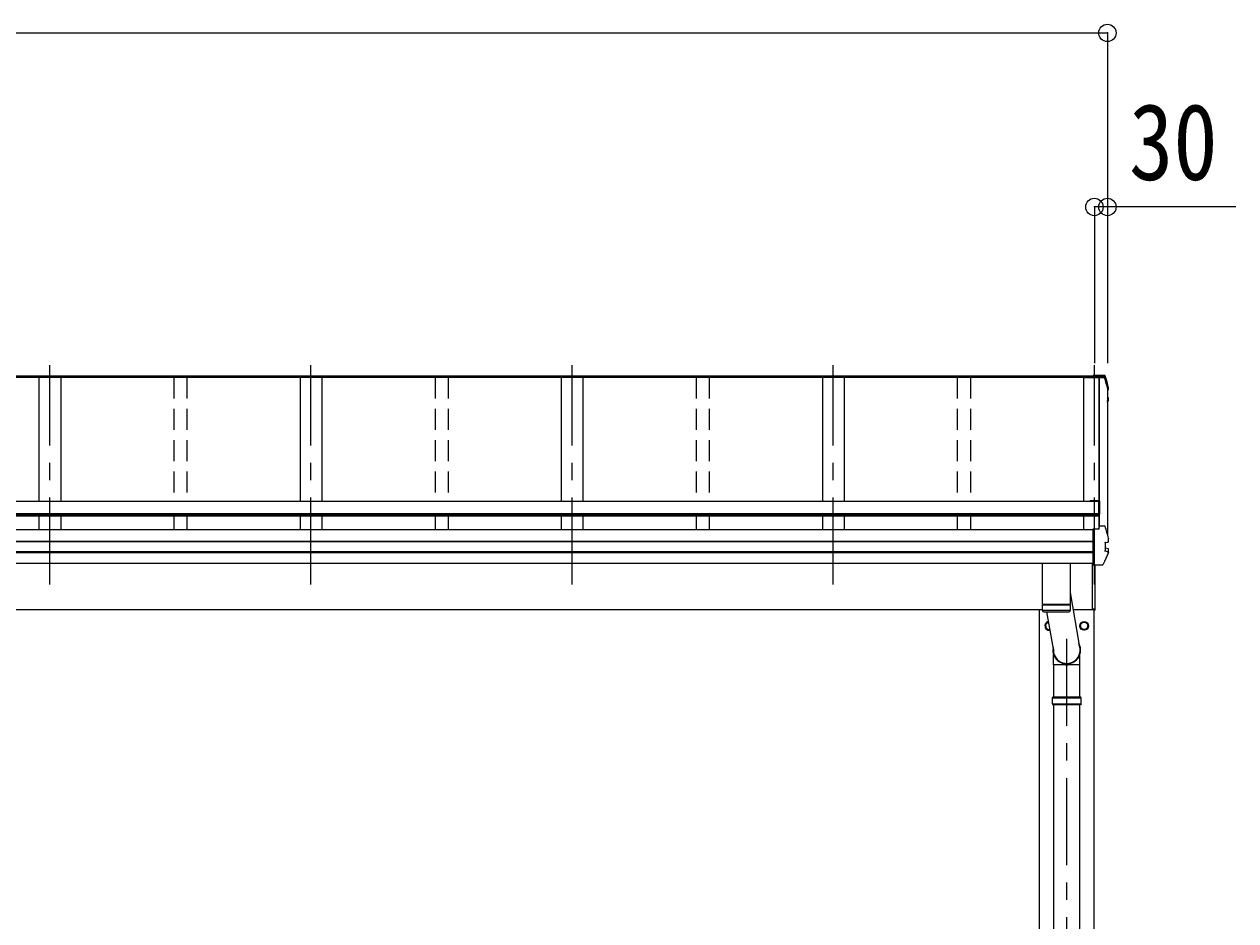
# Model space of a CAD drawing. Units: millimetres at full size, sheet at 1:40; details may follow other scales. Extents: x -11243 to 11243, y -7760 to 7760.
# Drawn here: x -4685 to -1901, y -2629 to -569 of the extents above; entities that cross this region are included whole.
import ezdxf
from ezdxf.enums import TextEntityAlignment as Align

# ---------------------------------------------------------------- set-up
doc = ezdxf.new("R2010")
doc.units = ezdxf.units.MM
doc.header["$LTSCALE"] = 40
doc.header["$PDMODE"] = 32
doc.header["$PDSIZE"] = 40
doc.linetypes.add('CHAIN1', pattern=[8, 5, -1, 1, -1])
doc.linetypes.add('DASHED1', pattern=[1.8, 1.2, -0.6])
doc.layers.add('0-3_ELV2', color=7, linetype='Continuous', lineweight=9)
doc.layers.add('0-6_OTH_LINE', color=6, linetype='Continuous', lineweight=9)
doc.styles.add('ＭＳ ゴシック', font='')
doc.styles.get('ＭＳ ゴシック').set_extended_font_data('MS Gothic')

msp = doc.modelspace()

# ---------------------------------------------------------------- linework, layer by layer
at = {"layer": '0-3_ELV2', "color": 6}
for p, q in [((-2195.74, -589.02), (-2195.74, -1348.02)), ((-2225.74, -989.02), (-2225.74, -1348.02)), ((-2195.74, -989.02), (-2195.74, -1348.02)), ((-1900.86, -989.02), (-2195.74, -989.02))]:
    msp.add_line(p, q, dxfattribs=at)
at = {"layer": '0-3_ELV2', "color": 5, "linetype": 'CHAIN1'}
for p, q in [((-4625.74, -1856.85), (-4625.74, -1352.67)), ((-4025.74, -1856.85), (-4025.74, -1352.67)), ((-3425.74, -1856.85), (-3425.74, -1352.67)), ((-2825.74, -1856.85), (-2825.74, -1352.67)), ((-2225.74, -1856.85), (-2225.74, -1352.67)), ((-2289.24, -5381.38), (-2289.24, -1945.82))]:
    msp.add_line(p, q, dxfattribs=at)
at = {"layer": '0-3_ELV2', "color": 4}
for p, q in [((-2225.74, -1380.3), (-8225.74, -1380.3)), ((-2225.74, -1381.19), (-8225.74, -1381.19)), ((-2228.74, -1378.02), (-8222.74, -1378.02)), ((-4650.74, -1381.11), (-4650.74, -1665.38)), ((-4600.74, -1381.11), (-4600.74, -1665.38)), ((-4050.74, -1381.11), (-4050.74, -1665.38)), ((-4000.74, -1381.11), (-4000.74, -1665.38)), ((-3450.74, -1381.11), (-3450.74, -1665.38)), ((-3400.74, -1381.11), (-3400.74, -1665.38)), ((-2850.74, -1381.11), (-2850.74, -1665.38)), ((-2800.74, -1381.11), (-2800.74, -1665.38)), ((-2250.74, -1381.11), (-2250.74, -1665.38)), ((-2250.74, -1381.2), (-2202.3, -1381.2)), ((-2203.74, -1375.94), (-2228.74, -1375.94)), ((-2228.74, -1380.3), (-2228.74, -1375.94)), ((-2228.74, -1378.47), (-2214.54, -1378.47)), ((-2225.74, -1380.96), (-2214.92, -1380.96)), ((-2215.44, -1381.2), (-2215.44, -1728.49)), ((-2214.54, -1378.47), (-2214.92, -1380.96)), ((-2214.84, -1381.2), (-2214.84, -1724.54)), ((-2214.54, -1379.56), (-2214.77, -1381.05)), ((-2214.77, -1381.05), (-2214.77, -1380.7)), ((-2214.77, -1381.05), (-2202.35, -1381.05)), ((-2214.54, -1379.56), (-2214.54, -1378.47)), ((-2202.49, -1379.56), (-2214.54, -1379.56)), ((-2203.74, -1375.95), (-2203.74, -1375.94)), ((-2203.74, -1375.94), (-2203.74, -1375.94)), ((-2195.74, -1404.57), (-2195.74, -1741.34)), ((-2195.74, -1407.52), (-2195.05, -1407.38)), ((-2195.74, -1407.87), (-2194.97, -1407.72)), ((-2194.48, -1409.15), (-2195.74, -1409.39)), ((-2193.42, -1407.87), (-2193.42, -1403.82)), ((-2195.74, -1427.27), (-2194.91, -1427.38)), ((-2195.74, -1431.37), (-2194.37, -1431.63)), ((-2195.74, -1432.89), (-2194.9, -1433.05)), ((-2194.9, -1427.38), (-2194.91, -1427.38)), ((-2193.32, -1432.9), (-2193.32, -1428.84)), ((-2215.64, -1665.51), (-8235.84, -1665.51)), ((-2235.64, -1663.35), (-2215.64, -1663.35)), ((-2235.64, -1663.35), (-2235.64, -1665.51)), ((-2235.64, -1664.89), (-2215.64, -1664.89)), ((-2215.64, -1699.4), (-2215.64, -1664.89)), ((-2213.64, -1665.35), (-2213.64, -1694.81)), ((-2215.64, -1694.54), (-8235.84, -1694.54)), ((-2215.64, -1696.29), (-8235.84, -1696.29)), ((-2215.64, -1694.81), (-2213.64, -1694.81)), ((-2215.64, -1699.4), (-8235.84, -1699.4)), ((-4650.74, -1699.4), (-4650.74, -1731.02)), ((-4600.74, -1699.4), (-4600.74, -1731.02)), ((-4050.74, -1699.4), (-4050.74, -1731.02)), ((-4000.74, -1699.4), (-4000.74, -1731.02)), ((-3450.74, -1699.4), (-3450.74, -1731.02)), ((-3400.74, -1699.4), (-3400.74, -1731.02)), ((-2850.74, -1699.4), (-2850.74, -1731.02)), ((-2800.74, -1699.4), (-2800.74, -1731.02)), ((-2250.74, -1699.4), (-2250.74, -1730.88)), ((-2215.49, -1728.84), (-2214.77, -1724.06)), ((-2215.48, -1728.84), (-2214.92, -1725.16)), ((-2214.92, -1728.84), (-2214.92, -1725.16)), ((-2214.77, -1723.71), (-2214.54, -1722.22)), ((-2214.77, -1723.71), (-2214.77, -1724.06)), ((-2202.49, -1722.22), (-2214.54, -1722.22)), ((-2228.74, -1731.02), (-8222.74, -1731.02)), ((-2228.74, -1729.16), (-2228.74, -1728.84)), ((-2228.74, -1730.46), (-2228.74, -1729.16)), ((-2228.74, -1810.39), (-2228.74, -1730.46)), ((-2193.42, -1757.92), (-2193.42, -1750.53)), ((-2228.74, -1757.54), (-8222.74, -1757.54)), ((-2228.74, -1758.44), (-8222.74, -1758.44)), ((-2201.31, -1760.16), (-2195.05, -1759.39)), ((-2201.31, -1760.16), (-2201.31, -1760.16)), ((-2194.91, -1781.67), (-2201.31, -1779.98)), ((-2201.31, -1779.98), (-2201.31, -1779.98)), ((-2200.74, -1760.29), (-2200.74, -1779.51)), ((-2194.37, -1774.29), (-2200.33, -1773.14)), ((-2195.05, -1759.39), (-2195.05, -1759.39)), ((-2193.32, -1782.96), (-2193.32, -1775.56)), ((-2228.74, -1781.66), (-8222.74, -1781.66)), ((-2228.74, -1783.58), (-8222.74, -1783.58)), ((-2228.74, -1808.62), (-8222.74, -1808.62)), ((-2230.74, -1808.62), (-2230.74, -1913.45)), ((-2194.91, -1781.67), (-2194.9, -1781.67)), ((-2228.74, -1811.26), (-2228.74, -1810.39)), ((-2228.74, -1811.26), (-2208.09, -1811.26)), ((-2224.24, -1915.85), (-2224.24, -1811.26)), ((-2223.74, -1915.45), (-2223.74, -1811.26)), ((-2345.03, -1914.85), (-8225.74, -1914.85)), ((-2351.74, -5214.85), (-2351.74, -1914.85)), ((-2225.74, -1914.85), (-2274.51, -1914.85)), ((-2225.74, -1913.45), (-2230.74, -1913.45)), ((-2226.74, -1914.85), (-2226.74, -5214.85)), ((-2225.74, -1915.95), (-2225.74, -1913.45)), ((-2224.24, -1915.85), (-2224.24, -1915.85)), ((-2224.24, -1915.85), (-2224.23, -1915.92)), ((-2337.83, -1951.6), (-2337.73, -1951.6)), ((-2337.83, -1952.1), (-2337.73, -1952.1)), ((-2257.83, -1951.6), (-2257.73, -1951.6)), ((-2257.83, -1952.1), (-2257.73, -1952.1))]:
    msp.add_line(p, q, dxfattribs=at)
at = {"layer": '0-3_ELV2', "color": 4, "linetype": 'DASHED1'}
for p, q in [((-4340.74, -1381.11), (-4340.74, -1665.51)), ((-4310.74, -1381.11), (-4310.74, -1665.51)), ((-3740.74, -1381.11), (-3740.74, -1665.51)), ((-3710.74, -1381.11), (-3710.74, -1665.51)), ((-3140.74, -1381.11), (-3140.74, -1665.51)), ((-3110.74, -1381.11), (-3110.74, -1665.51)), ((-2540.74, -1381.11), (-2540.74, -1665.51)), ((-2510.74, -1381.11), (-2510.74, -1665.51)), ((-4340.74, -1699.4), (-4340.74, -1731.02)), ((-4310.74, -1699.4), (-4310.74, -1731.02)), ((-3740.74, -1699.4), (-3740.74, -1731.02)), ((-3710.74, -1699.4), (-3710.74, -1731.02)), ((-3140.74, -1699.4), (-3140.74, -1731.02)), ((-3110.74, -1699.4), (-3110.74, -1731.02)), ((-2540.74, -1699.4), (-2540.74, -1731.02)), ((-2510.74, -1699.4), (-2510.74, -1731.02))]:
    msp.add_line(p, q, dxfattribs=at)
at = {"layer": '0-3_ELV2'}
for p, q in [((-2345.24, -1902.16), (-2345.24, -1808.62)), ((-2281.24, -1808.62), (-2281.24, -1902.16)), ((-2281.24, -1874.98), (-2260.81, -1996.02)), ((-2345.24, -1902.16), (-2281.24, -1902.16)), ((-2345.24, -1903.16), (-2281.24, -1903.16)), ((-2345.01, -1916.21), (-2345.24, -1903.16)), ((-2281.47, -1916.16), (-2345.01, -1916.16)), ((-2342.01, -1919.16), (-2284.47, -1919.16)), ((-2340.74, -1902.16), (-2340.72, -1903.16)), ((-2319.88, -2004.63), (-2334.95, -1919.16)), ((-2285.74, -1902.16), (-2285.76, -1903.16)), ((-2281.24, -1903.16), (-2281.47, -1916.21)), ((-2259.09, -2041.57), (-2259.09, -2017.78)), ((-2319.09, -2114.86), (-2319.09, -2041.57)), ((-2291.92, -2041.91), (-2293.06, -2038.8)), ((-2286.33, -2041.29), (-2292.15, -2041.29)), ((-2286.55, -2041.91), (-2291.92, -2041.91)), ((-2286.55, -2041.91), (-2285.42, -2038.8)), ((-2259.09, -2041.57), (-2286.43, -2041.57)), ((-2259.39, -2114.86), (-2259.39, -2041.57)), ((-2322.24, -2116.86), (-2321.24, -2114.86)), ((-2321.24, -2114.86), (-2257.24, -2114.86)), ((-2256.24, -2116.86), (-2257.24, -2114.86)), ((-2322.24, -2116.86), (-2256.24, -2116.86)), ((-2322.24, -2130.86), (-2322.24, -2116.86)), ((-2322.24, -2130.86), (-2256.24, -2130.86)), ((-2322.24, -2130.86), (-2321.24, -2132.86)), ((-2257.24, -2132.86), (-2321.24, -2132.86)), ((-2319.09, -3244.86), (-2319.09, -2132.86)), ((-2259.39, -3244.86), (-2259.39, -2132.86)), ((-2256.24, -2130.86), (-2257.24, -2132.86)), ((-2256.24, -2130.86), (-2256.24, -2116.86))]:
    msp.add_line(p, q, dxfattribs=at)
at = {"layer": '0-3_ELV2', "color": 4}
for points in [[(-2228.74, -1379.97), (-2225.74, -1379.97), (-2225.74, -1380.97)], [(-2200.88, -1377.21), (-2201, -1376.92), (-2201.17, -1376.66), (-2201.39, -1376.43), (-2201.64, -1376.25), (-2201.92, -1376.12), (-2202.19, -1376.04), (-2202.42, -1376), (-2202.65, -1375.97), (-2202.91, -1375.96), (-2203.19, -1375.95), (-2203.5, -1375.94), (-2203.82, -1375.94)], [(-2193.46, -1403.51), (-2195.78, -1394.66), (-2198.24, -1385.89), (-2200.87, -1377.23)], [(-2193.46, -1403.51), (-2193.43, -1403.77), (-2193.42, -1403.82)], [(-2195.74, -1439.11), (-2194.82, -1436.87), (-2193.41, -1433.38)], [(-2228.74, -1728.84), (-2214.54, -1728.84), (-2214.54, -1722.22)], [(-2193.46, -1750.22), (-2193.43, -1750.48), (-2193.42, -1750.53)], [(-2201.31, -1760.16), (-2201.39, -1760.19), (-2201.46, -1760.24), (-2201.53, -1760.32), (-2201.57, -1760.41), (-2201.6, -1760.52), (-2201.61, -1760.64)], [(-2201.31, -1779.98), (-2201.39, -1779.94), (-2201.46, -1779.88), (-2201.53, -1779.8), (-2201.57, -1779.69), (-2201.6, -1779.58), (-2201.61, -1779.46)], [(-2200.74, -1760.29), (-2200.72, -1760.18), (-2200.69, -1760.09)], [(-2195.05, -1759.39), (-2194.82, -1759.32), (-2194.62, -1759.17), (-2194.45, -1758.95), (-2194.33, -1758.68), (-2194.26, -1758.37), (-2194.25, -1758.04), (-2194.3, -1757.72)], [(-2194.97, -1759.38), (-2194.69, -1759.3), (-2194.45, -1759.22), (-2194.21, -1759.13), (-2193.94, -1758.96), (-2193.67, -1758.69), (-2193.49, -1758.34), (-2193.44, -1757.96)], [(-2193.43, -1757.96), (-2193.43, -1757.87), (-2193.46, -1757.61)], [(-2193.41, -1783.44), (-2196.27, -1790.25), (-2199.22, -1796.99), (-2202.25, -1803.64), (-2205.38, -1810.2)], [(-2194.22, -1783.65), (-2194.13, -1783.32), (-2194.1, -1782.97), (-2194.15, -1782.61), (-2194.26, -1782.28), (-2194.44, -1782), (-2194.65, -1781.79), (-2194.9, -1781.67)], [(-2193.43, -1783.45), (-2193.36, -1783.29), (-2193.32, -1783.12), (-2193.32, -1782.94)], [(-2208.07, -1811.26), (-2207.69, -1811.26), (-2207.34, -1811.25), (-2207.03, -1811.23), (-2206.75, -1811.19), (-2206.44, -1811.12), (-2206.11, -1810.98), (-2205.8, -1810.76), (-2205.54, -1810.49), (-2205.36, -1810.15)], [(-2224.23, -1915.95), (-2224.24, -1915.95), (-2225.74, -1915.95)], [(-2224.23, -1915.92), (-2224.23, -1915.95), (-2224.23, -1915.95)], [(-2327.62, -1960.74), (-2329.24, -1961.67), (-2337.74, -1956.76), (-2337.74, -1946.95), (-2330.76, -1942.92)]]:
    msp.add_lwpolyline(points, dxfattribs=at)
msp.add_lwpolyline([(-2249.24, -1942.04), (-2240.74, -1946.95), (-2240.74, -1956.76), (-2249.24, -1961.67), (-2257.74, -1956.76), (-2257.74, -1946.95)], close=True, dxfattribs=at)
at = {"layer": '0-3_ELV2'}
msp.add_lwpolyline([(-2292.05, -2041.57), (-2319.39, -2041.57), (-2319.39, -2017.78)], dxfattribs=at)
at = {"layer": '0-3_ELV2', "color": 4}
for radius in [10, 8.5]:
    msp.add_circle((-2249.24, -1951.85), radius, dxfattribs=at)
for centre, radius, start, end in [((-2202.49, -1381.26), 1.7, 17.09071, 90.04324), ((-2678.75, -1527.22), 498.32, 13.87531, 17.05651), ((-2678.74, -1527.22), 499.82, 13.85121, 17.03953), ((-2194.72, -1407.87), 1.3, 280.89642, 13.7954), ((-2658.07, -1247.99), 498.64, 337.99835, 338.21754), ((-2658.07, -1248.34), 498.64, 337.99835, 338.25759), ((-2194.62, -1432.9), 1.3, 338.33785, 79.1132), ((-2194.62, -1428.84), 1.3, 0.0377, 79.0995), ((-2215.64, -1665.35), 2, 0, 90), ((-2202.49, -1723.92), 1.7, 17.09071, 90.04324), ((-2678.74, -1869.88), 499.82, 13.85121, 17.03953), ((-2200.24, -1772.65), 0.499, 180.05239, 259.08482), ((-2194.62, -1775.57), 1.3, 0.0377, 79.0995), ((-2236.39, -1900.78), 12.15, 359.0404, 0.9596), ((-2224.24, -1915.45), 0.5, 270.5, 0), ((-2329.24, -1951.85), 10, 99.72185, 280.27854), ((-2329.24, -1951.85), 8.5, 99.67273, 280.32766), ((-2329.24, -1951.85), 8.6, 111.25399, 128.74601), ((-2249.24, -1951.85), 8.6, 111.25399, 128.74601), ((-2249.24, -1951.85), 8.6, 51.25399, 68.74601), ((-2329.24, -1951.85), 8.6, 171.25399, 178.33419), ((-2329.24, -1951.85), 8.6, 181.66581, 188.74601), ((-2329.24, -1951.85), 8.6, 231.25399, 248.74601), ((-2249.24, -1951.85), 8.6, 171.25399, 178.33419), ((-2249.24, -1951.85), 8.6, 181.66581, 188.74601), ((-2249.24, -1951.85), 8.6, 231.25399, 248.74601), ((-2249.24, -1951.85), 8.6, 291.25399, 308.74601), ((-2249.24, -1951.85), 8.6, 351.25399, 8.74601)]:
    msp.add_arc(centre, radius, start, end, dxfattribs=at)
at = {"layer": '0-3_ELV2'}
for centre, start, end in [((-2342.01, -1916.16), 181, 270), ((-2284.47, -1916.16), 269.95168, 359)]:
    msp.add_arc(centre, 3, start, end, dxfattribs=at)
for major_axis, ratio, start_param, end_param in [((31.85, 0), 0.984694, 2.9335503, 6.7858594), ((30.8, 0), 0.983336, 3.0411421, 6.6778673)]:
    msp.add_ellipse((-2289.24, -2007.67), major_axis=major_axis, ratio=ratio, start_param=start_param, end_param=end_param, dxfattribs=at)
at = {"layer": '0-3_ELV2', "color": 6}
for p in [(-2195.74, -589.02), (-2225.74, -989.02), (-2195.74, -989.02)]:
    msp.add_point(p, dxfattribs=at)
at = {"layer": '0-6_OTH_LINE'}
for p, q in [((-8255.74, -589.02), (-2195.74, -589.02)), ((-2195.74, -989.02), (-2225.74, -989.02))]:
    msp.add_line(p, q, dxfattribs=at)

# ---------------------------------------------------------------- texts
at = {"layer": '0-3_ELV2', "style": 'ＭＳ ゴシック', "width": 0.85}
msp.add_text('30', height=176, dxfattribs=at).set_placement((-2146.05, -979.81), align=Align.BOTTOM_LEFT)

doc.saveas('drawing.dxf')
